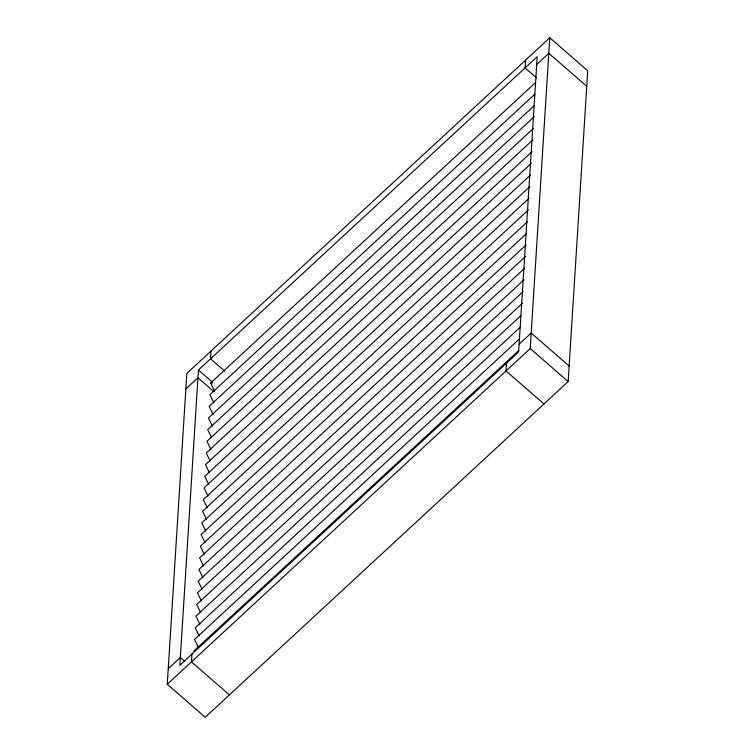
<?xml version="1.0" encoding="UTF-8"?>
<svg xmlns="http://www.w3.org/2000/svg" width="755" height="755" viewBox="0 0 755 755"><rect width="100%" height="100%" fill="white"/><g stroke="black" fill="none" stroke-linecap="round" stroke-linejoin="round"><path stroke-width="1.13" d="M167.27 684.247L186.825 373.423L549.782 37.75L587.73 70.753L568.175 381.577L205.218 717.25L167.27 684.247L530.227 348.574L549.782 37.75M198.433 370.007L179.85 665.287L518.619 351.99L537.201 56.71L198.433 370.007L212.551 382.285M191.949 654.094L191.468 661.861L229.416 694.874M211.022 351.047L210.532 358.814L224.65 371.092M506.52 363.183L506.029 370.95L543.977 403.953M525.584 60.126L525.102 67.903L536.569 77.878M185.843 388.967L197.942 377.774L213.825 391.59M536.711 64.477L548.809 53.294L586.758 86.296M214.571 391.166L210.636 383.011L535.569 82.503M534.842 94.158L209.899 394.667L213.835 402.821M534.106 105.813L209.163 406.322L213.099 414.476M534.238 116.676L208.437 417.977L212.372 426.131M533.502 128.331L207.701 429.633L211.636 437.787M532.766 139.986L206.964 441.288L210.9 449.442M532.039 151.642L206.238 452.943L210.164 461.097M531.303 163.297L205.502 464.599L209.437 472.753M530.567 174.952L204.765 476.254L208.701 484.408M529.84 186.608L204.029 487.909L207.965 496.063M529.104 198.263L203.303 499.565L207.238 507.719M528.368 209.918L202.566 511.229L206.502 519.374M527.632 221.574L201.83 522.885L205.766 531.039M526.905 233.229L201.104 534.54L205.039 542.694M526.169 244.884L200.368 546.195L204.303 554.349M525.433 256.54L199.631 557.851L203.567 566.005M524.706 268.195L198.905 569.506L202.831 577.66M523.97 279.85L198.169 581.161L202.104 589.315M523.234 291.515L197.432 592.817L201.368 600.971M522.507 303.17L196.696 604.472L200.632 612.626M520.903 315.618L195.97 616.127L199.905 624.281M520.176 327.274L195.234 627.783L199.169 635.937M519.44 338.929L194.497 639.438L198.433 647.592M168.242 668.703L180.341 657.511L184.758 661.352M519.11 344.223L531.209 333.03L569.157 366.033M193.771 651.093L518.704 350.584M210.636 383.011L212.127 383.766M530.227 348.574L568.175 381.577"/></g></svg>
